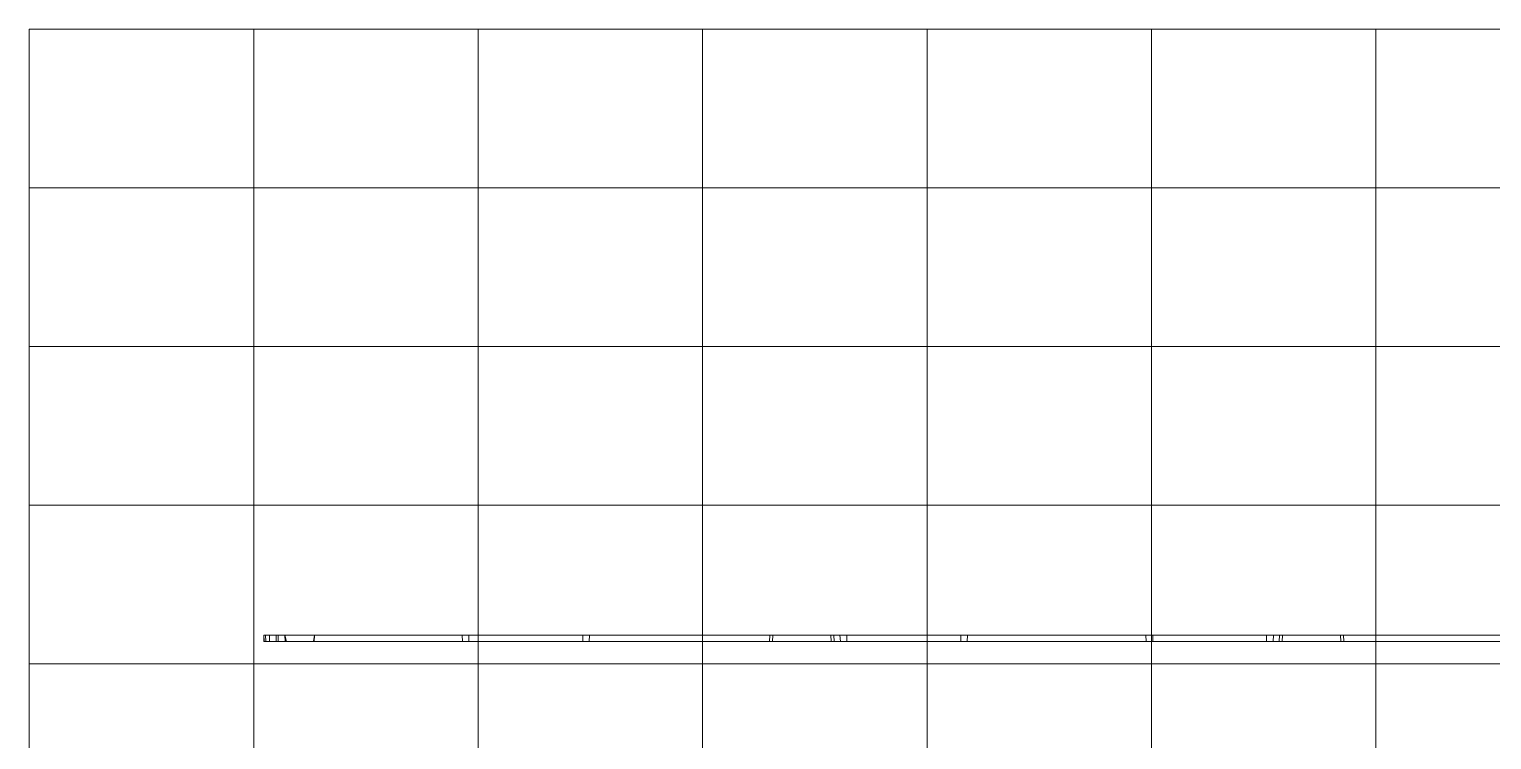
# Model space of a CAD drawing. Header units: millimetres. Extents: x 0 to 297, y 0 to 210.
# Drawn here: x 0 to 193.5, y 116 to 210 of the extents above; entities that cross this region are included whole.
import ezdxf

# ---------------------------------------------------------------- set-up
doc = ezdxf.new("R2010")
doc.units = ezdxf.units.MM
doc.layers.add('C00-00-00', color=7, linetype='Continuous')
doc.layers.add('CBF-BF-BF', color=7, linetype='Continuous', true_color=0xbfbfbf)

msp = doc.modelspace()

# ---------------------------------------------------------------- linework, layer by layer
at = {"layer": 'C00-00-00', "lineweight": 0}
for points in [[(31.072667, 128.974144), (31.072667, 128.974144), (31.030333, 129.820811), (31.030333, 129.820811)], [(31.030333, 129.820811), (31.030333, 129.820811), (31.030333, 128.974144), (31.030333, 128.974144)], [(31.030333, 129.820811), (31.030333, 129.820811), (240.876667, 129.820811), (240.876667, 129.820811)], [(31.242, 129.820811), (31.242, 129.820811), (31.284333, 128.974144), (31.284333, 128.974144)], [(31.792333, 129.820811), (31.792333, 129.820811), (31.792333, 128.974144), (31.792333, 128.974144)], [(32.681333, 129.820811), (32.681333, 129.820811), (32.681333, 128.974144), (32.681333, 128.974144)], [(32.935333, 129.820811), (32.935333, 129.820811), (32.935333, 128.974144), (32.935333, 128.974144)], [(33.866667, 128.974144), (33.866667, 128.974144), (33.824333, 129.820811), (33.824333, 129.820811)], [(33.824333, 129.820811), (33.824333, 129.820811), (34.036, 128.974144), (34.036, 128.974144)], [(37.761333, 129.820811), (37.761333, 129.820811), (37.592, 128.974144), (37.592, 128.974144)], [(37.761333, 129.820811), (37.761333, 129.820811), (37.719, 128.974144), (37.719, 128.974144)], [(57.319333, 128.974144), (57.319333, 128.974144), (57.277, 129.820811), (57.277, 129.820811)], [(58.166, 129.820811), (58.166, 129.820811), (58.166, 128.974144), (58.166, 128.974144)], [(73.236667, 128.974144), (73.236667, 128.974144), (73.236667, 129.820811), (73.236667, 129.820811)], [(74.083333, 128.974144), (74.083333, 128.974144), (74.125667, 129.820811), (74.125667, 129.820811)], [(97.959333, 128.974144), (97.959333, 128.974144), (98.001667, 129.820811), (98.001667, 129.820811)], [(98.382667, 129.820811), (98.382667, 129.820811), (98.340333, 128.974144), (98.340333, 128.974144)], [(106.129667, 128.974144), (106.129667, 128.974144), (106.087333, 129.820811), (106.087333, 129.820811)], [(106.468333, 129.820811), (106.468333, 129.820811), (106.510667, 128.974144), (106.510667, 128.974144)], [(107.357333, 128.974144), (107.357333, 128.974144), (107.272667, 129.820811), (107.272667, 129.820811)], [(108.204, 129.820811), (108.204, 129.820811), (108.204, 128.974144), (108.204, 128.974144)], [(123.274667, 128.974144), (123.274667, 128.974144), (123.274667, 129.820811), (123.274667, 129.820811)], [(124.121333, 128.974144), (124.121333, 128.974144), (124.163667, 129.820811), (124.163667, 129.820811)], [(147.785667, 128.974144), (147.785667, 128.974144), (147.743333, 129.820811), (147.743333, 129.820811)], [(148.674667, 129.820811), (148.674667, 129.820811), (148.674667, 128.974144), (148.674667, 128.974144)], [(163.703, 128.974144), (163.703, 128.974144), (163.703, 129.820811), (163.703, 129.820811)], [(164.592, 128.974144), (164.592, 128.974144), (164.634333, 129.820811), (164.634333, 129.820811)], [(165.396333, 128.974144), (165.396333, 128.974144), (165.438667, 129.820811), (165.438667, 129.820811)], [(165.819667, 129.820811), (165.819667, 129.820811), (165.777333, 128.974144), (165.777333, 128.974144)], [(173.566667, 128.974144), (173.566667, 128.974144), (173.524333, 129.820811), (173.524333, 129.820811)], [(173.905333, 129.820811), (173.905333, 129.820811), (173.947667, 128.974144), (173.947667, 128.974144)], [(31.030333, 128.974144), (31.030333, 128.974144), (240.876667, 128.974144), (240.876667, 128.974144)]]:
    msp.add_open_spline(points, degree=3, dxfattribs=at)
at = {"layer": 'CBF-BF-BF', "lineweight": 9}
for points in [[(0, 0), (0, 210.000144)], [(297.000083, 210.000144), (0, 210.000144)], [(29.700008, 0), (29.700008, 210.000144)], [(59.400017, 0), (59.400017, 210.000144)], [(89.100025, 0), (89.100025, 210.000144)], [(118.800033, 0), (118.800033, 210.000144)], [(148.500042, 0), (148.500042, 210.000144)], [(178.20005, 0), (178.20005, 210.000144)], [(297.000083, 189.00013), (0, 189.00013)], [(297.000083, 168.000116), (0, 168.000116)], [(297.000083, 147.000101), (0, 147.000101)], [(297.000083, 126.000087), (0, 126.000087)]]:
    msp.add_lwpolyline(points, dxfattribs=at)

doc.saveas('drawing.dxf')
